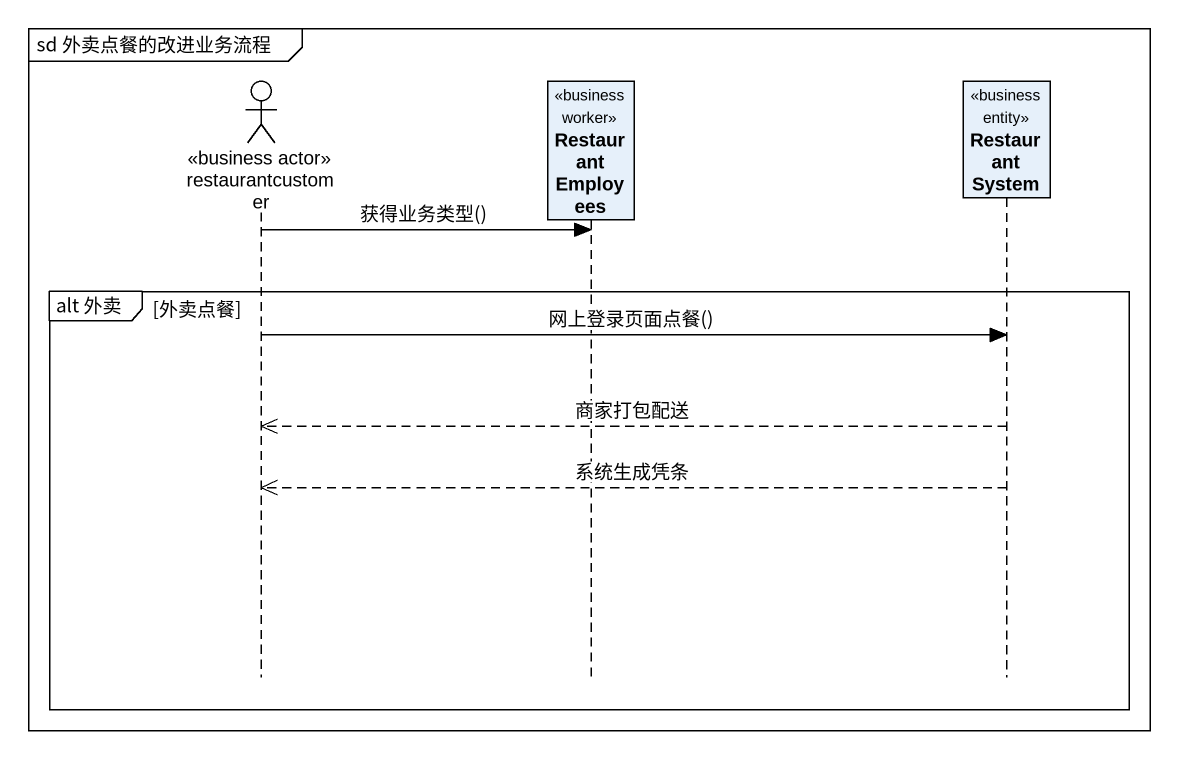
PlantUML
@startuml
mainframe sd 外卖点餐的改进业务流程
hide footbox
actor restaurantcustomer <<business actor>>
participant RestaurantEmployees <<business worker>>
participant RestaurantSystem <<business entity>>

restaurantcustomer -> RestaurantEmployees : 获得业务类型()
group alt 外卖 [外卖点餐]
  restaurantcustomer -> RestaurantSystem : 网上登录页面点餐()
  RestaurantSystem -->> restaurantcustomer : 商家打包配送
  RestaurantSystem -->> restaurantcustomer : 系统生成凭条
end
@enduml
